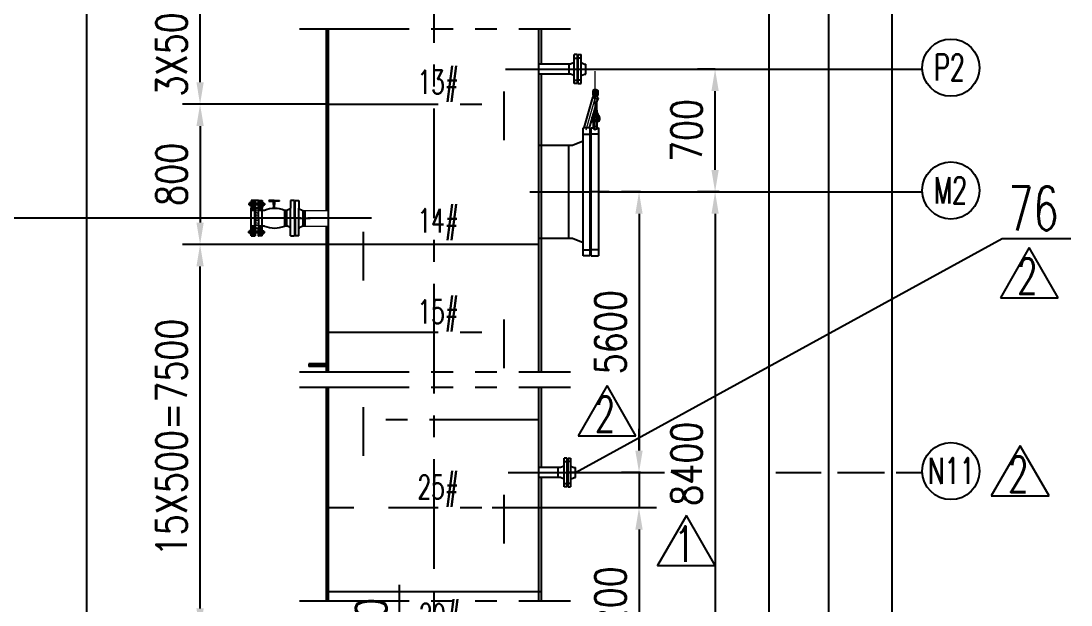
# Model space of a CAD drawing. Header units: millimetres. Extents: x -1250 to 28450, y -500 to 41550.
# Drawn here: x 2569 to 8557, y 27654 to 30983 of the extents above; entities that cross this region are included whole.
import ezdxf

# ---------------------------------------------------------------- set-up
doc = ezdxf.new("R2010")
doc.units = ezdxf.units.MM
doc.header["$LTSCALE"] = 500
for name, pattern in [('CENTER', [2, 1.25, -0.25, 0.25, -0.25]), ('CENTER2', [1.125, 0.75, -0.125, 0.125, -0.125]), ('PHANTOM', [2.5, 1.25, -0.25, 0.25, -0.25, 0.25, -0.25])]:
    doc.linetypes.add(name, pattern=pattern)
for name, color, linetype in [('1轮廓实线层', 7, 'Continuous'), ('2细线层', 4, 'Continuous'), ('3中心线层', 1, 'CENTER'), ('6文字层', 3, 'Continuous'), ('7粗实线', 7, 'Continuous'), ('9双点划线层', 6, 'PHANTOM'), ('点划线', 1, 'CENTER2')]:
    doc.layers.add(name, color=color, linetype=linetype)
doc.layers.add('中心线', color=1, linetype='CENTER', lineweight=18)
doc.styles.add('PC_TEXTSTYLE', font='romans.shx', dxfattribs={"width": 0.67, "bigfont": 'hzfs.shx'})
doc.styles.add('TH_GBDIM', font='romans.shx', dxfattribs={"width": 0.8, "bigfont": 'gbcbig.shx'})
doc.styles.add('THXuHaoStyle', font='txt.shx', dxfattribs={"width": 0.8, "bigfont": 'hzfs.shx'})
doc.dimstyles.new('TH_GBDIM', dxfattribs={"dimscale": 50, "dimtxt": 3.5, "dimasz": 2.5, "dimexe": 2, "dimexo": 0, "dimgap": 1.5, "dimtad": 1, "dimdec": 1, "dimzin": 0, "dimdsep": 46, "dimtxsty": 'TH_GBDIM', "dimcen": 2.5, "dimclrd": 130, "dimclre": 130, "dimclrt": 3, "dimadec": 0, "dimazin": 0, "dimtfac": 0.714286, "dimtdec": 1, "dimtmove": 0, "dimatfit": 3, "dimfxl": 1, "dimtzin": 0, "dimlwd": -1, "dimlwe": -1, "dimarcsym": 0})

# ---------------------------------------------------------------- blocks, each defined once
blk = doc.blocks.new('*D28')
at = {"layer": '2细线层', "color": 130}
for p, q in [((4310.5, 30508.9), (3490, 30508.9)), ((3590, 30383.9), (3590, 29833.9)), ((5522.8, 29708.9), (3490, 29708.9))]:
    blk.add_line(p, q, dxfattribs=at)
for points in [[(3569.2, 30383.9), (3610.9, 30383.9), (3590, 30508.9)], [(3569.2, 29833.9), (3610.9, 29833.9), (3590, 29708.9)]]:
    blk.add_solid(points, dxfattribs=at)
at = {"layer": 'Defpoints', "color": 0}
for p in [(4310.5, 30508.9), (3590, 29708.9), (5522.8, 29708.9)]:
    blk.add_point(p, dxfattribs=at)
at = {"layer": '2细线层', "color": 3, "insert": (3427.5, 30108.9), "char_height": 175, "attachment_point": 5, "rotation": 90, "style": 'TH_GBDIM'}
blk.add_mtext('800{}{}', dxfattribs=at)
blk = doc.blocks.new('*D44')
at = {"layer": '2细线层', "color": 130}
for p, q in [((4210.8, 33432.6), (2844.3, 33432.6)), ((2944.3, 11178.6), (2944.3, 33307.6)), ((3044.3, 11053.6), (2844.3, 11053.6))]:
    blk.add_line(p, q, dxfattribs=at)
for points in [[(2923.5, 33307.6), (2965.1, 33307.6), (2944.3, 33432.6)], [(2923.5, 11178.6), (2965.1, 11178.6), (2944.3, 11053.6)]]:
    blk.add_solid(points, dxfattribs=at)
at = {"layer": 'Defpoints', "color": 0}
for p in [(2944.3, 33432.6), (4210.8, 33432.6), (3044.3, 11053.6)]:
    blk.add_point(p, dxfattribs=at)
at = {"layer": '2细线层', "color": 3, "insert": (2781.8, 22243.1), "char_height": 175, "attachment_point": 5, "rotation": 90, "style": 'TH_GBDIM'}
blk.add_mtext('5x6000=30000{}{}', dxfattribs=at)
blk = doc.blocks.new('*D47')
at = {"layer": '2细线层', "color": 130}
for p, q in [((6550.7, 30008.9), (6427.1, 30008.9)), ((6527.1, 29883.9), (6527.1, 27033.9)), ((6787.8, 26908.9), (6427.1, 26908.9))]:
    blk.add_line(p, q, dxfattribs=at)
for points in [[(6506.3, 29883.9), (6547.9, 29883.9), (6527.1, 30008.9)], [(6506.3, 27033.9), (6547.9, 27033.9), (6527.1, 26908.9)]]:
    blk.add_solid(points, dxfattribs=at)
at = {"layer": 'Defpoints', "color": 0}
for p in [(6550.7, 30008.9), (6527.1, 26908.9), (6787.8, 26908.9)]:
    blk.add_point(p, dxfattribs=at)
at = {"layer": '2细线层', "color": 3, "insert": (6364.6, 28458.9), "char_height": 175, "attachment_point": 5, "rotation": 90, "style": 'TH_GBDIM'}
blk.add_mtext('8400{}{}', dxfattribs=at)
blk = doc.blocks.new('*D53')
at = {"layer": '2细线层', "color": 130}
for p, q in [((7007.2, 36570.7), (7275.8, 36570.7)), ((7175.8, 6461.6), (7175.8, 36445.7)), ((6924.6, 6336.6), (7275.8, 6336.6))]:
    blk.add_line(p, q, dxfattribs=at)
for points in [[(7155, 36445.7), (7196.7, 36445.7), (7175.8, 36570.7)], [(7155, 6461.6), (7196.7, 6461.6), (7175.8, 6336.6)]]:
    blk.add_solid(points, dxfattribs=at)
at = {"layer": 'Defpoints', "color": 0}
for p in [(7007.2, 36570.7), (7175.8, 36570.7), (6924.6, 6336.6)]:
    blk.add_point(p, dxfattribs=at)
at = {"layer": '2细线层', "color": 3, "insert": (7013.3, 21453.7), "char_height": 175, "attachment_point": 5, "rotation": 90, "style": 'TH_GBDIM'}
blk.add_mtext('37200{}{}', dxfattribs=at)
blk = doc.blocks.new('*D54')
at = {"layer": '2细线层', "color": 130}
for p, q in [((6934.6, 36570.7), (7636.4, 36570.7)), ((7536.4, 2661.6), (7536.4, 36445.7)), ((6635.1, 2536.6), (7636.4, 2536.6))]:
    blk.add_line(p, q, dxfattribs=at)
for points in [[(7515.6, 36445.7), (7557.3, 36445.7), (7536.4, 36570.7)], [(7515.6, 2661.6), (7557.3, 2661.6), (7536.4, 2536.6)]]:
    blk.add_solid(points, dxfattribs=at)
at = {"layer": 'Defpoints', "color": 0}
for p in [(6934.6, 36570.7), (7536.4, 36570.7), (6635.1, 2536.6)]:
    blk.add_point(p, dxfattribs=at)
at = {"layer": '2细线层', "color": 3, "insert": (7373.9, 19553.7), "char_height": 175, "attachment_point": 5, "rotation": 90, "style": 'TH_GBDIM'}
blk.add_mtext('~41537{}{}', dxfattribs=at)
blk = doc.blocks.new('*D81')
at = {"layer": '2细线层', "color": 130}
for p, q in [((6834.6, 34100.6), (6734.6, 34100.6)), ((6834.6, 18361.6), (6834.6, 33975.6)), ((6834.6, 18236.6), (6734.6, 18236.6))]:
    blk.add_line(p, q, dxfattribs=at)
for points in [[(6813.8, 33975.6), (6855.5, 33975.6), (6834.6, 34100.6)], [(6813.8, 18361.6), (6855.5, 18361.6), (6834.6, 18236.6)]]:
    blk.add_solid(points, dxfattribs=at)
at = {"layer": 'Defpoints', "color": 0}
for p in [(6834.6, 34100.6), (6834.6, 34100.6), (6834.6, 18236.6)]:
    blk.add_point(p, dxfattribs=at)
at = {"layer": '2细线层', "color": 3, "insert": (6672.1, 26168.6), "char_height": 175, "attachment_point": 5, "rotation": 90, "style": 'TH_GBDIM'}
blk.add_mtext('22685{}{}', dxfattribs=at)
blk = doc.blocks.new('*D89')
at = {"layer": '2细线层', "color": 130}
for p, q in [((6527.1, 30708.9), (6427.1, 30708.9)), ((6527.1, 30133.9), (6527.1, 30583.9)), ((6527.1, 30008.9), (6427.1, 30008.9))]:
    blk.add_line(p, q, dxfattribs=at)
for points in [[(6506.3, 30583.9), (6547.9, 30583.9), (6527.1, 30708.9)], [(6506.3, 30133.9), (6547.9, 30133.9), (6527.1, 30008.9)]]:
    blk.add_solid(points, dxfattribs=at)
at = {"layer": 'Defpoints', "color": 0}
for p in [(6527.1, 30708.9), (6527.1, 30708.9), (6527.1, 30008.9)]:
    blk.add_point(p, dxfattribs=at)
at = {"layer": '2细线层', "color": 3, "insert": (6364.6, 30358.9), "char_height": 175, "attachment_point": 5, "rotation": 90, "style": 'TH_GBDIM'}
blk.add_mtext('700{}{}', dxfattribs=at)
blk = doc.blocks.new('*D92')
at = {"layer": '2细线层', "color": 130}
for p, q in [((4521.6, 31832.2), (3490, 31832.2)), ((3590, 30633.9), (3590, 31707.2)), ((3900.3, 30508.9), (3490, 30508.9))]:
    blk.add_line(p, q, dxfattribs=at)
for points in [[(3569.2, 31707.2), (3610.9, 31707.2), (3590, 31832.2)], [(3569.2, 30633.9), (3610.9, 30633.9), (3590, 30508.9)]]:
    blk.add_solid(points, dxfattribs=at)
at = {"layer": 'Defpoints', "color": 0}
for p in [(3590, 31832.2), (4521.6, 31832.2), (3900.3, 30508.9)]:
    blk.add_point(p, dxfattribs=at)
at = {"layer": '2细线层', "color": 3, "insert": (3427.5, 31170.5), "char_height": 175, "attachment_point": 5, "rotation": 90, "style": 'TH_GBDIM'}
blk.add_mtext('3X500=1500{}{}', dxfattribs=at)
blk = doc.blocks.new('*D95')
at = {"layer": '2细线层', "color": 130}
for p, q in [((4728.3, 27133.9), (4728.3, 27768.9)), ((4375.1, 27008.9), (4828.3, 27008.9)), ((4728.3, 26708.9), (4728.3, 27008.9)), ((4613.4, 26708.9), (4828.3, 26708.9)), ((4728.3, 26583.9), (4728.3, 26458.9))]:
    blk.add_line(p, q, dxfattribs=at)
for points in [[(4707.5, 27133.9), (4749.2, 27133.9), (4728.3, 27008.9)], [(4707.5, 26583.9), (4749.2, 26583.9), (4728.3, 26708.9)]]:
    blk.add_solid(points, dxfattribs=at)
at = {"layer": 'Defpoints', "color": 0}
for p in [(4375.1, 27008.9), (4728.3, 27008.9), (4613.4, 26708.9)]:
    blk.add_point(p, dxfattribs=at)
at = {"layer": '2细线层', "color": 3, "insert": (4565.8, 27513.9), "char_height": 175, "attachment_point": 5, "rotation": 90, "style": 'TH_GBDIM'}
blk.add_mtext('300{}{}', dxfattribs=at)
blk = doc.blocks.new('*D96')
at = {"layer": '2细线层', "color": 130}
for p, q in [((3590, 29708.9), (3490, 29708.9)), ((3590, 27633.9), (3590, 29583.9)), ((3590, 27508.9), (3490, 27508.9))]:
    blk.add_line(p, q, dxfattribs=at)
for points in [[(3569.2, 29583.9), (3610.9, 29583.9), (3590, 29708.9)], [(3569.2, 27633.9), (3610.9, 27633.9), (3590, 27508.9)]]:
    blk.add_solid(points, dxfattribs=at)
at = {"layer": 'Defpoints', "color": 0}
for p in [(3590, 29708.9), (3590, 29708.9), (3590, 27508.9)]:
    blk.add_point(p, dxfattribs=at)
at = {"layer": '2细线层', "color": 3, "insert": (3427.5, 28608.9), "char_height": 175, "attachment_point": 5, "rotation": 90, "style": 'TH_GBDIM'}
blk.add_mtext('15X500=7500{}{}', dxfattribs=at)
blk = doc.blocks.new('*D105')
at = {"layer": '2细线层', "color": 130}
for p, q in [((6093.2, 28533.9), (6093.2, 28658.9)), ((5806.1, 28408.9), (6193.2, 28408.9)), ((6093.2, 28408.9), (6093.2, 28208.9)), ((5255.8, 28208.9), (6193.2, 28208.9)), ((6093.2, 28083.9), (6093.2, 27428.9))]:
    blk.add_line(p, q, dxfattribs=at)
for points in [[(6072.3, 28533.9), (6114, 28533.9), (6093.2, 28408.9)], [(6072.3, 28083.9), (6114, 28083.9), (6093.2, 28208.9)]]:
    blk.add_solid(points, dxfattribs=at)
at = {"layer": 'Defpoints', "color": 0}
for p in [(5806.1, 28408.9), (6093.2, 28408.9), (5255.8, 28208.9)]:
    blk.add_point(p, dxfattribs=at)
at = {"layer": '2细线层', "color": 3, "insert": (5930.7, 27693.9), "char_height": 175, "attachment_point": 5, "rotation": 90, "style": 'TH_GBDIM'}
blk.add_mtext('{200}{}{}', dxfattribs=at)
blk = doc.blocks.new('*D106')
at = {"layer": '2细线层', "color": 130}
for p, q in [((6101.4, 30008.9), (5993.2, 30008.9)), ((6093.2, 29883.9), (6093.2, 28533.9)), ((6101.4, 28408.9), (5993.2, 28408.9))]:
    blk.add_line(p, q, dxfattribs=at)
for points in [[(6072.3, 29883.9), (6114, 29883.9), (6093.2, 30008.9)], [(6072.3, 28533.9), (6114, 28533.9), (6093.2, 28408.9)]]:
    blk.add_solid(points, dxfattribs=at)
at = {"layer": 'Defpoints', "color": 0}
for p in [(6101.4, 30008.9), (6093.2, 28408.9), (6101.4, 28408.9)]:
    blk.add_point(p, dxfattribs=at)
at = {"layer": '2细线层', "color": 3, "insert": (5930.7, 29208.9), "char_height": 175, "attachment_point": 5, "rotation": 90, "style": 'TH_GBDIM'}
blk.add_mtext('{5600}{}{}', dxfattribs=at)

msp = doc.modelspace()

# ---------------------------------------------------------------- hatches: boundary and pattern name
at = {"layer": '7粗实线'}
h = msp.add_hatch(dxfattribs=at)
h.set_pattern_fill('ANSI31', color=4, scale=2, angle=90, style=0)
h.set_pattern_definition([(135, (39760.194, -22537.99), (-4.49012806, -4.49012806), [])])
h.paths.add_polyline_path([(3880.81, 29774.53), (3880.81, 29758.86), (3904.81, 29758.86), (3904.81, 29774.53)])
h.paths.add_polyline_path([(3882.14, 29814.36), (3880.81, 29813.45), (3880.81, 29800.86), (3880.81, 29783.2), (3904.81, 29783.2), (3904.81, 29798.36), (3902.81, 29798.36), (3902.81, 29814.36)])
h.paths.add_polyline_path([(3880.81, 29934.53), (3880.81, 29916.86), (3880.81, 29904.28), (3882.14, 29903.36), (3902.81, 29903.36), (3902.81, 29919.36), (3904.81, 29919.36), (3904.81, 29934.53)])
h.paths.add_polyline_path([(3880.81, 29958.86), (3880.81, 29943.2), (3904.81, 29943.2), (3904.81, 29958.86)])
h.paths.add_polyline_path([(3931.61, 29782.86), (3944.81, 29782.86), (3944.81, 29814.36), (3922.81, 29814.36), (3922.81, 29798.36), (3920.81, 29798.36), (3920.81, 29783.21), (3931.3, 29783.21)])
h.paths.add_polyline_path([(3944.81, 29774.86), (3931.61, 29774.86), (3931.31, 29774.52), (3920.81, 29774.52), (3920.81, 29758.86), (3944.81, 29758.86)])
h.paths.add_polyline_path([(3931.63, 29942.86), (3944.81, 29942.86), (3944.81, 29958.86), (3920.81, 29958.86), (3920.81, 29943.29), (3931.25, 29943.29)])
h.paths.add_polyline_path([(3944.81, 29934.86), (3931.76, 29934.86), (3931.3, 29934.33), (3920.81, 29934.33), (3920.81, 29919.36), (3922.81, 29919.36), (3922.81, 29903.36), (3944.81, 29903.36)])
h = msp.add_hatch(dxfattribs=at)
h.set_pattern_fill('GRASS', color=4, scale=0.4, angle=90, style=0)
h.set_pattern_definition([(180, (32306.664, -14825.313), (-7.1842, -7.1842), [1.905, -12.4634]), (135, (32306.664, -14825.313), (-7.1842049, -7.1842049), [1.905, -8.255]), (225, (32306.664, -14825.313), (7.1842049, -7.1842049), [1.905, -8.255])])
h.paths.add_polyline_path([(3901.39, 29858.58), (3901.39, 29799.02), (3921.39, 29799.02), (3921.39, 29858.58)])
h.paths.add_polyline_path([(3901.39, 29917.76), (3901.39, 29858.58), (3921.39, 29858.58), (3921.39, 29917.76)])

# ---------------------------------------------------------------- linework, layer by layer
for p, q in [((4310.47, 29903.36), (4310.51, 30939.28)), ((4322.78, 28983.16), (4322.78, 30939.28)), ((5522.78, 28983.16), (5522.78, 30939.28)), ((5535.15, 30939.28), (5535.17, 30764.42)), ((5694.78, 30737.36), (5522.78, 30737.36)), ((5535.17, 30764.42), (5535.17, 30737.36)), ((5694.78, 30680.36), (5522.78, 30680.36)), ((5535.18, 30680.36), (5535.33, 28983.16)), ((5693.78, 30273.86), (5522.78, 30273.86)), ((4310.38, 28983.16), (4310.46, 29814.36)), ((5693.78, 29743.86), (5522.78, 29743.86)), ((4310.38, 29029.15), (4210.38, 29029.15)), ((4210.38, 29029.15), (4210.38, 29013.15)), ((4310.38, 29013.15), (4210.38, 29013.15)), ((4310.25, 27678.23), (4310.37, 28895.34)), ((4322.78, 27678.23), (4322.78, 28895.34)), ((5522.78, 27678.23), (5522.78, 28895.34)), ((5535.34, 28895.34), (5535.38, 28437.36)), ((5637.78, 28437.36), (5522.78, 28437.36)), ((5633.03, 28380.36), (5633.03, 28437.36)), ((5637.78, 28380.36), (5522.78, 28380.36)), ((5535.39, 28380.36), (5535.45, 27678.23)), ((4310.22, 27678.23), (4310.26, 28108.18)), ((4322.78, 27678.23), (4322.78, 28108.18))]:
    msp.add_line(p, q)
for centre in [(7871.78, 30717.14), (7871.78, 30017.14), (7871.78, 28417.14)]:
    msp.add_circle(centre, 163.02)
at = {"layer": '1轮廓实线层'}
for p, q in [((5722.78, 30626.36), (5722.78, 30791.36)), ((5740.78, 30791.36), (5722.78, 30791.36)), ((5740.78, 30791.36), (5740.78, 30626.36)), ((5744.78, 30791.36), (5744.78, 30626.36)), ((5744.78, 30791.36), (5762.78, 30791.36)), ((5762.78, 30626.36), (5762.78, 30791.36)), ((5694.78, 30680.36), (5694.78, 30737.36)), ((5702.78, 30737.36), (5694.78, 30737.36)), ((5722.78, 30745.86), (5702.78, 30737.36)), ((5742.78, 30758.36), (5740.78, 30758.36)), ((5742.78, 30659.36), (5742.78, 30758.36)), ((5742.78, 30659.36), (5742.78, 30758.36)), ((5742.78, 30758.36), (5744.78, 30758.36)), ((5762.78, 30745.86), (5782.78, 30737.36)), ((5782.78, 30737.36), (5790.78, 30737.36)), ((5790.78, 30680.36), (5790.78, 30737.36)), ((5702.78, 30680.36), (5694.78, 30680.36)), ((5722.78, 30671.86), (5702.78, 30680.36)), ((5742.78, 30659.36), (5740.78, 30659.36)), ((5742.78, 30659.36), (5744.78, 30659.36)), ((5762.78, 30671.86), (5782.78, 30680.36)), ((5782.78, 30680.36), (5790.78, 30680.36)), ((5740.78, 30626.36), (5722.78, 30626.36)), ((5744.78, 30626.36), (5762.78, 30626.36)), ((5779.96, 30373.86), (5829.35, 30547.96)), ((5811.14, 30373.86), (5858.21, 30539.77)), ((5828.98, 30561.23), (5828.98, 30558.87)), ((5843.78, 30561.23), (5828.98, 30561.23)), ((5828.98, 30558.87), (5858.58, 30558.86)), ((5831.66, 30587.96), (5829.93, 30586.96)), ((5829.93, 30586.96), (5829.93, 30576.43)), ((5831.66, 30575.43), (5829.93, 30576.43)), ((5831.66, 30574.32), (5829.93, 30573.33)), ((5829.93, 30573.33), (5829.93, 30562.79)), ((5831.66, 30561.8), (5829.93, 30562.79)), ((5833.66, 30574.86), (5833.67, 30574.86)), ((5833.67, 30588.49), (5853.92, 30588.49)), ((5833.67, 30574.86), (5853.92, 30574.86)), ((5835.78, 30558.86), (5835.78, 30556.55)), ((5836.99, 30592.86), (5835.79, 30591.66)), ((5835.79, 30591.66), (5851.79, 30591.66)), ((5835.79, 30591.66), (5835.79, 30588.49)), ((5836.86, 30573.33), (5836.5, 30573.69)), ((5836.71, 30557.09), (5836.71, 30558.86)), ((5836.86, 30586.96), (5836.86, 30576.29)), ((5836.86, 30573.33), (5836.86, 30562.65)), ((5836.99, 30592.86), (5850.59, 30592.86)), ((5836.99, 30592.86), (5836.99, 30588.49)), ((5843.78, 30561.23), (5858.58, 30561.23)), ((5850.59, 30592.86), (5851.79, 30591.66)), ((5850.59, 30592.86), (5850.59, 30588.49)), ((5850.72, 30586.96), (5850.72, 30576.29)), ((5850.72, 30573.33), (5850.72, 30562.65)), ((5851.78, 30558.86), (5851.78, 30556.55)), ((5851.78, 30556.55), (5851.78, 30558.86)), ((5851.79, 30591.66), (5851.79, 30588.49)), ((5855.92, 30587.96), (5857.64, 30586.96)), ((5855.92, 30575.43), (5857.64, 30576.43)), ((5855.92, 30574.32), (5857.64, 30573.33)), ((5855.92, 30561.8), (5857.64, 30562.79)), ((5857.64, 30586.96), (5857.64, 30576.43)), ((5857.64, 30573.33), (5857.64, 30562.79)), ((5858.58, 30561.23), (5858.58, 30558.86)), ((5851.78, 30474.16), (5851.78, 30517.1)), ((5833.79, 30373.86), (5833.79, 30428.86)), ((5840.29, 30438.23), (5834.7, 30453.23)), ((5853.77, 30373.86), (5853.77, 30428.86)), ((5774.78, 29643.86), (5774.78, 30373.86)), ((5813.78, 30373.86), (5774.78, 30373.86)), ((5813.78, 29643.86), (5813.78, 30373.86)), ((5819.78, 29643.86), (5819.78, 30373.86)), ((5819.78, 30373.86), (5833.79, 30373.86)), ((5853.77, 30373.86), (5862.78, 30373.86)), ((5862.78, 30373.86), (5862.78, 29643.86)), ((5774.78, 30298.86), (5713.78, 30273.86)), ((5818.78, 30313.36), (5813.78, 30313.36)), ((5818.78, 29704.36), (5818.78, 30313.36)), ((5713.78, 30273.86), (5693.78, 30273.86)), ((5693.78, 29743.86), (5693.78, 30273.86)), ((5814.78, 30296.86), (5814.78, 29720.86)), ((5818.78, 30296.86), (5814.78, 30296.86)), ((5814.78, 30296.36), (5814.78, 29721.36)), ((5814.78, 30296.36), (5819.78, 30296.36)), ((5713.78, 29743.86), (5693.78, 29743.86)), ((5774.78, 29718.86), (5713.78, 29743.86)), ((5818.78, 29704.36), (5813.78, 29704.36)), ((5814.78, 29721.36), (5819.78, 29721.36)), ((5818.78, 29720.86), (5814.78, 29720.86)), ((5813.78, 29643.86), (5774.78, 29643.86)), ((5819.78, 29643.86), (5862.78, 29643.86)), ((5665.78, 28445.86), (5645.78, 28437.36)), ((5681.78, 28491.36), (5665.78, 28491.36)), ((5665.78, 28326.36), (5665.78, 28491.36)), ((5681.78, 28491.36), (5681.78, 28326.36)), ((5685.78, 28458.36), (5681.78, 28458.36)), ((5682.78, 28364.86), (5682.78, 28452.86)), ((5685.78, 28452.86), (5682.78, 28452.86)), ((5682.78, 28452.36), (5686.78, 28452.36)), ((5682.78, 28365.36), (5682.78, 28452.36)), ((5685.78, 28458.36), (5685.78, 28359.36)), ((5686.78, 28491.36), (5686.78, 28326.36)), ((5686.78, 28491.36), (5702.78, 28491.36)), ((5702.78, 28491.36), (5702.78, 28326.36)), ((5702.78, 28445.86), (5722.78, 28437.36)), ((5645.78, 28437.36), (5637.78, 28437.36)), ((5722.78, 28437.36), (5730.78, 28437.36)), ((5730.78, 28380.36), (5730.78, 28437.36)), ((5645.78, 28380.36), (5637.78, 28380.36)), ((5665.78, 28371.86), (5645.78, 28380.36)), ((5681.78, 28326.36), (5665.78, 28326.36)), ((5685.78, 28359.36), (5681.78, 28359.36)), ((5682.78, 28365.36), (5686.78, 28365.36)), ((5685.78, 28364.86), (5682.78, 28364.86)), ((5686.78, 28326.36), (5702.78, 28326.36)), ((5702.78, 28371.86), (5722.78, 28380.36)), ((5722.78, 28380.36), (5730.78, 28380.36)), ((4310.25, 27731.13), (5535.45, 27731.24))]:
    msp.add_line(p, q, dxfattribs=at)
for centre in [(5843.78, 30428.86), (5843.78, 30373.73)]:
    msp.add_circle(centre, 9.99, dxfattribs=at)
for centre, radius, start, end in [((5843.78, 30543.86), 15, 344.160415, 164.160415), ((5833.66, 30584.49), 4, 90, 120), ((5833.66, 30578.89), 4, 240, 270), ((5833.66, 30570.86), 4, 90, 120), ((5833.66, 30565.26), 4, 240, 270), ((5833.67, 30584.49), 4, 37.095357, 90), ((5833.67, 30578.89), 4, 270, 322.904643), ((5833.67, 30570.86), 4, 45, 90), ((5833.67, 30565.26), 4, 270, 322.904643), ((5843.73, 30571.28), 17.25, 66.098528, 113.456969), ((5843.73, 30592.11), 17.25, 246.543031, 293.901472), ((5843.73, 30557.64), 17.25, 66.098528, 113.456969), ((5843.73, 30578.48), 17.25, 246.543031, 293.901472), ((5853.91, 30584.49), 4, 90, 142.904643), ((5853.91, 30578.89), 4, 217.095357, 270), ((5853.91, 30570.86), 4, 90, 142.904643), ((5853.91, 30565.26), 4, 217.095357, 270), ((5853.92, 30584.49), 4, 60, 90), ((5853.92, 30578.89), 4, 270, 300), ((5853.92, 30570.86), 4, 60, 90), ((5853.92, 30565.26), 4, 270, 300), ((5843.78, 30428.86), 26, 110.443813, 113.235129), ((5843.78, 30428.86), 10, 110.443813, 43.341758), ((5891.78, 30474.16), 56, 190.463389, 223.341758), ((5891.78, 30474.16), 40, 180, 223.341758), ((5843.78, 30428.86), 26, 292.587474, 43.341758), ((5843.78, 30428.86), 26, 215.085702, 247.412526)]:
    msp.add_arc(centre, radius, start, end, dxfattribs=at)
at = {"layer": '2细线层'}
for p, q in [((5790.78, 30708.86), (7708.97, 30708.86)), ((5866.54, 30008.86), (7708.97, 30008.86)), ((4164.78, 29858.86), (2136.59, 29858.86)), ((5730.78, 28408.86), (8164.67, 29743.83)), ((8164.67, 29743.83), (8556.67, 29743.83)), ((5735.78, 28408.86), (6237.61, 28408.86)), ((6873.94, 28408.86), (7132.8, 28408.86)), ((7224.27, 28408.86), (7492.87, 28408.86)), ((7559.74, 28408.86), (7708.97, 28408.86))]:
    msp.add_line(p, q, dxfattribs=at)
msp.add_lwpolyline([(6363.14, 28164.08), (6198.02, 27878.08), (6528.26, 27878.08)], close=True, dxfattribs=at)
at = {"layer": '3中心线层'}
for p, q in [((4922.78, 35484.64), (4922.78, 19502.88)), ((5717.78, 30771.36), (5747.78, 30771.36)), ((5767.78, 30771.36), (5737.78, 30771.36)), ((5332.78, 30708.86), (5742.78, 30708.86)), ((5522.78, 30708.86), (5805.75, 30708.86)), ((5717.78, 30646.36), (5747.78, 30646.36)), ((5767.78, 30646.36), (5737.78, 30646.36)), ((5769.78, 30338.86), (5823.78, 30338.86)), ((5867.78, 30338.86), (5809.78, 30338.86)), ((5470.48, 30008.86), (5823.78, 30008.86)), ((5923.3, 30008.86), (5809.78, 30008.86)), ((4159.78, 29858.86), (4217.78, 29858.86)), ((4262.78, 29858.86), (4204.78, 29858.86)), ((4567.78, 29858.86), (4212.78, 29858.86)), ((5769.78, 29678.86), (5823.78, 29678.86)), ((5867.78, 29678.86), (5809.78, 29678.86)), ((4310.38, 29021.15), (4210.38, 29021.15)), ((5660.78, 28471.36), (5690.78, 28471.36)), ((5707.78, 28471.36), (5677.78, 28471.36)), ((5347.76, 28408.86), (5806.13, 28408.86)), ((5632.78, 28408.86), (5690.78, 28408.86)), ((5735.78, 28408.86), (5677.78, 28408.86)), ((5660.78, 28346.36), (5690.78, 28346.36)), ((5707.78, 28346.36), (5677.78, 28346.36))]:
    msp.add_line(p, q, dxfattribs=at)
for points in [[(8318.84, 29691.17), (8153.72, 29405.17), (8483.96, 29405.17)], [(5910.88, 28904.55), (5745.76, 28618.55), (6076, 28618.55)], [(8267.16, 28561.52), (8102.04, 28275.52), (8432.29, 28275.52)]]:
    msp.add_lwpolyline(points, close=True, dxfattribs=at)
at = {"layer": '7粗实线'}
for p, q in [((3871.91, 29942.43), (3868.78, 29942.43)), ((3868.78, 29942.43), (3868.78, 29935.29)), ((3878.01, 29946.08), (3871.91, 29946.08)), ((3871.91, 29946.08), (3871.91, 29931.57)), ((3878.01, 29942.86), (3871.91, 29942.86)), ((3880.81, 29947.17), (3878.01, 29947.17)), ((3878.01, 29947.17), (3878.01, 29930.56)), ((3922.81, 29958.86), (3880.81, 29958.86)), ((3880.81, 29958.86), (3880.81, 29916.86)), ((3904.81, 29943.2), (3880.81, 29943.2)), ((3944.81, 29942.86), (3880.81, 29942.86)), ((3904.81, 29958.86), (3904.81, 29919.36)), ((3920.81, 29958.86), (3920.81, 29919.36)), ((3920.81, 29943.2), (3944.81, 29943.2)), ((3922.81, 29958.86), (3944.81, 29958.86)), ((3944.81, 29958.86), (3944.81, 29916.86)), ((3944.81, 29947.17), (3947.61, 29947.17)), ((3947.61, 29947.17), (3947.61, 29930.56)), ((3947.61, 29946.08), (3953.71, 29946.08)), ((3947.61, 29942.86), (3953.71, 29942.86)), ((3953.71, 29946.08), (3953.71, 29931.57)), ((3953.71, 29942.43), (3956.84, 29942.43)), ((3956.84, 29942.43), (3956.84, 29935.29)), ((4012.4, 29959.24), (3982.4, 29959.24)), ((3982.4, 29959.24), (3982.4, 29955.2)), ((4012.4, 29955.84), (3982.4, 29959.24)), ((3982.4, 29955.2), (4005.49, 29955.2)), ((4010.24, 29917.85), (4008.49, 29952.36)), ((4012.4, 29959.24), (4042.4, 29959.24)), ((4012.4, 29955.84), (4042.4, 29959.24)), ((4012.4, 29955.2), (4012.4, 29955.84)), ((4012.4, 29914.91), (4012.4, 29955.2)), ((4014.52, 29917.48), (4016.26, 29952.35)), ((4029.8, 29955.2), (4019.25, 29955.2)), ((4042.4, 29955.2), (4029.8, 29955.2)), ((4042.4, 29955.2), (4042.4, 29959.24)), ((4127.85, 29958.86), (4105.85, 29958.86)), ((4105.85, 29958.86), (4105.85, 29916.86)), ((4127.85, 29858.86), (4127.85, 29958.86)), ((4131.85, 29858.86), (4131.85, 29958.86)), ((4131.85, 29958.86), (4153.85, 29958.86)), ((4153.85, 29958.86), (4153.85, 29916.86)), ((3871.91, 29935.29), (3868.78, 29935.29)), ((3878.01, 29934.86), (3871.91, 29934.86)), ((3878.01, 29931.57), (3871.91, 29931.57)), ((3880.81, 29930.56), (3878.01, 29930.56)), ((3944.81, 29934.86), (3880.81, 29934.86)), ((3904.81, 29934.53), (3880.81, 29934.53)), ((3880.81, 29904.28), (3880.81, 29916.86)), ((3882.14, 29903.36), (3880.81, 29904.28)), ((3880.81, 29813.45), (3880.81, 29904.28)), ((3902.81, 29903.36), (3882.14, 29903.36)), ((3882.14, 29814.36), (3882.14, 29903.36)), ((3902.81, 29798.36), (3902.81, 29919.36)), ((3902.81, 29919.36), (3904.81, 29919.36)), ((3902.81, 29858.86), (3902.81, 29919.36)), ((3904.81, 29919.36), (3902.81, 29919.36)), ((3902.81, 29918.05), (3922.81, 29918.05)), ((3920.81, 29934.53), (3944.81, 29934.53)), ((3920.81, 29919.36), (3922.81, 29919.36)), ((3920.81, 29919.36), (3922.81, 29919.36)), ((3922.81, 29858.86), (3922.81, 29919.36)), ((3944.81, 29903.36), (3922.81, 29903.36)), ((3943.06, 29903.36), (3943.06, 29814.36)), ((3944.81, 29930.56), (3947.61, 29930.56)), ((3944.81, 29800.86), (3944.81, 29916.86)), ((3958.25, 29903.36), (3946.25, 29903.36)), ((3947.61, 29934.86), (3953.71, 29934.86)), ((3947.61, 29931.57), (3953.71, 29931.57)), ((3953.71, 29935.29), (3956.84, 29935.29)), ((4071.85, 29903.36), (4071.85, 29814.36)), ((4083.85, 29903.36), (4071.85, 29903.36)), ((4083.85, 29903.36), (4083.85, 29814.36)), ((4104.09, 29912.62), (4088.09, 29905.12)), ((4105.85, 29800.86), (4105.85, 29916.86)), ((4127.85, 29924.86), (4129.85, 29924.86)), ((4129.85, 29858.86), (4129.85, 29924.86)), ((4131.85, 29924.86), (4129.85, 29924.86)), ((4129.85, 29858.86), (4129.85, 29924.86)), ((4153.85, 29800.86), (4153.85, 29916.86)), ((4155.61, 29912.62), (4171.61, 29905.12)), ((4175.85, 29903.36), (4175.85, 29814.36)), ((4187.85, 29903.36), (4187.85, 29814.36)), ((3902.81, 29858.86), (3902.81, 29798.36)), ((3922.81, 29858.86), (3922.81, 29798.36)), ((4127.85, 29858.86), (4127.85, 29758.86)), ((4129.85, 29858.86), (4129.85, 29792.86)), ((4129.85, 29858.86), (4129.85, 29792.86)), ((4131.85, 29858.86), (4131.85, 29758.86)), ((3871.91, 29782.43), (3868.78, 29782.43)), ((3868.78, 29775.29), (3868.78, 29782.43)), ((3871.91, 29775.29), (3868.78, 29775.29)), ((3871.91, 29771.65), (3871.91, 29786.15)), ((3878.01, 29786.15), (3871.91, 29786.15)), ((3878.01, 29782.86), (3871.91, 29782.86)), ((3878.01, 29774.86), (3871.91, 29774.86)), ((3878.01, 29771.65), (3871.91, 29771.65)), ((3878.01, 29770.56), (3878.01, 29787.17)), ((3880.81, 29787.17), (3878.01, 29787.17)), ((3880.81, 29770.56), (3878.01, 29770.56)), ((3882.14, 29814.36), (3880.81, 29813.45)), ((3880.81, 29800.86), (3880.81, 29813.45)), ((3880.81, 29758.86), (3880.81, 29800.86)), ((3904.81, 29783.2), (3880.81, 29783.2)), ((3902.81, 29782.86), (3880.81, 29782.86)), ((3902.81, 29774.86), (3880.81, 29774.86)), ((3904.81, 29774.53), (3880.81, 29774.53)), ((3902.81, 29814.36), (3882.14, 29814.36)), ((3922.81, 29799.3), (3902.81, 29799.3)), ((3904.81, 29798.36), (3902.81, 29798.36)), ((3904.81, 29798.36), (3902.81, 29798.36)), ((3944.81, 29782.86), (3902.81, 29782.86)), ((3944.81, 29774.86), (3902.81, 29774.86)), ((3904.81, 29798.36), (3904.81, 29758.86)), ((3920.81, 29798.36), (3920.81, 29758.86)), ((3920.81, 29798.36), (3922.81, 29798.36)), ((3922.81, 29798.36), (3920.81, 29798.36)), ((3920.81, 29783.2), (3944.81, 29783.2)), ((3920.81, 29774.53), (3944.81, 29774.53)), ((3944.81, 29814.36), (3922.81, 29814.36)), ((3944.81, 29758.86), (3944.81, 29800.86)), ((3944.81, 29787.17), (3947.61, 29787.17)), ((3944.81, 29770.56), (3947.61, 29770.56)), ((3958.25, 29814.36), (3946.25, 29814.36)), ((3947.61, 29770.56), (3947.61, 29787.17)), ((3947.61, 29786.15), (3953.71, 29786.15)), ((3947.61, 29782.86), (3953.71, 29782.86)), ((3947.61, 29774.86), (3953.71, 29774.86)), ((3947.61, 29771.65), (3953.71, 29771.65)), ((3953.71, 29771.65), (3953.71, 29786.15)), ((3953.71, 29782.43), (3956.84, 29782.43)), ((3953.71, 29775.29), (3956.84, 29775.29)), ((3956.84, 29775.29), (3956.84, 29782.43)), ((4083.85, 29814.36), (4071.85, 29814.36)), ((4104.09, 29805.11), (4088.09, 29812.61)), ((4105.85, 29758.86), (4105.85, 29800.86)), ((4127.85, 29792.86), (4129.85, 29792.86)), ((4131.85, 29792.86), (4129.85, 29792.86)), ((4153.85, 29758.86), (4153.85, 29800.86)), ((4155.61, 29805.11), (4171.61, 29812.61)), ((3880.81, 29758.86), (3904.81, 29758.86)), ((3920.81, 29758.86), (3922.81, 29758.86)), ((3944.81, 29758.86), (3922.81, 29758.86)), ((4105.85, 29758.86), (4127.85, 29758.86)), ((4153.85, 29758.86), (4131.85, 29758.86))]:
    msp.add_line(p, q, dxfattribs=at)
for centre, radius, start, end in [((4005.49, 29952.2), 3, 2.900049, 90), ((4019.25, 29952.2), 3, 90, 177.142581), ((4015.05, 29769.71), 145.23, 66.975632, 113.024368), ((4002.25, 29921.45), 8.76, 309.369334, 335.72219), ((4022.32, 29921.45), 8.76, 206.990452, 228.740734), ((4083.85, 29909.36), 6, 270, 315), ((4099.85, 29916.86), 6, 315, 0), ((4159.85, 29916.86), 6, 180, 225), ((4175.85, 29909.36), 6, 225, 270), ((4015.05, 29948.02), 145.23, 246.975632, 293.024368), ((4083.85, 29808.36), 6, 45, 90), ((4099.85, 29800.86), 6, 0, 45), ((4159.85, 29800.86), 6, 135, 180), ((4175.85, 29808.36), 6, 90, 135)]:
    msp.add_arc(centre, radius, start, end, dxfattribs=at)
at = {"layer": '9双点划线层'}
for p, q in [((4158.01, 30939.28), (5702.74, 30939.28)), ((5324.86, 30303.43), (5324.86, 30581.33)), ((4322.78, 30508.86), (5324.86, 30508.86)), ((4521.57, 29503.43), (4521.57, 29781.33)), ((5523.65, 29708.86), (4521.57, 29708.86)), ((5324.86, 29003.43), (5324.86, 29281.33)), ((4322.78, 29208.86), (5324.86, 29208.86)), ((4158.01, 28983.16), (5702.74, 28983.16)), ((4158.01, 28895.34), (5702.74, 28895.34)), ((4521.57, 28503.43), (4521.57, 28781.33)), ((5523.65, 28708.86), (4521.57, 28708.86)), ((5324.86, 28003.43), (5324.86, 28281.33)), ((4322.78, 28208.86), (5324.86, 28208.86)), ((4158.01, 27678.23), (5702.74, 27678.23))]:
    msp.add_line(p, q, dxfattribs=at)
at = {"layer": '中心线'}
for p, q in [((5843.78, 30359.48), (5843.78, 30696.74)), ((5792.2, 30362.08), (5849.03, 30562.36))]:
    msp.add_line(p, q, dxfattribs=at)
at = {"layer": '中心线', "ltscale": 0.2}
for p, q in [((3960.71, 29938.86), (3863.91, 29938.86)), ((3960.71, 29778.86), (3863.91, 29778.86))]:
    msp.add_line(p, q, dxfattribs=at)
at = {"layer": '中心线', "color": 0, "linetype": 'ByBlock'}
for p, q in [((4175.85, 29903.36), (4322.78, 29903.36)), ((4175.85, 29814.36), (4322.78, 29814.36))]:
    msp.add_line(p, q, dxfattribs=at)
at = {"layer": '点划线'}
msp.add_line((5823.91, 30549.5), (5863.65, 30538.22), dxfattribs=at)
msp.add_circle((5843.78, 30428.86), 18, dxfattribs=at)
msp.add_arc((5891.78, 30474.16), 48, 180, 223.341758, dxfattribs=at)

# ---------------------------------------------------------------- texts
at = {"layer": '3中心线层', "style": 'PC_TEXTSTYLE', "width": 0.67}
for p in [(8249.65, 29426.74), (5841.69, 28640.12), (8197.97, 28297.08)]:
    msp.add_text('2', height=202.5, dxfattribs=at).set_placement(p)
at = {"layer": '6文字层'}
for s, height, style, width, p in [('P2', 150, 'PC_TEXTSTYLE', 0.67, (7775.03, 30643.54)), ('13#', 135, 'PC_TEXTSTYLE', 0.67, (4830.3, 30567.69)), ('M2', 150, 'PC_TEXTSTYLE', 0.67, (7775.03, 29943.54)), ('76', 250, 'THXuHaoStyle', 0.667, (8199.29, 29789.52)), ('14#', 135, 'PC_TEXTSTYLE', 0.67, (4830.3, 29777.73)), ('15#', 135, 'PC_TEXTSTYLE', 0.67, (4830.3, 29258.37)), ('N11', 150, 'PC_TEXTSTYLE', 0.67, (7740.64, 28343.54)), ('25#', 135, 'PC_TEXTSTYLE', 0.67, (4830.3, 28258.37)), ('1', 202.5, 'PC_TEXTSTYLE', 0.67, (6293.95, 27899.65)), ('29#', 135, 'PC_TEXTSTYLE', 0.67, (4837.87, 27526.35))]:
    msp.add_text(s, height=height, dxfattribs=dict(at, style=style, width=width)).set_placement(p)

# ---------------------------------------------------------------- dimensions: what is measured, and where the dimension line sits
at = {"layer": '2细线层'}
for base, p1, p2, text, override, picture, middle in [((7536.42, 36570.66), (6635.12, 2536.65), (6934.64, 36570.66), '~41537{}{}', {"dimgap": 1.5, "dimtad": 1, "dimjust": 0, "dimdec": 1, "dimlfac": 1, "dimse1": 0, "dimse2": 0, "dimsd1": 0, "dimsd2": 0}, '*D54', (7536.42, 19553.66)), ((3590.04, 31832.16), (3900.28, 30508.86), (4521.57, 31832.16), '3X500=1500{}{}', {"dimgap": 1.5, "dimtad": 1, "dimjust": 0, "dimdec": 1, "dimlfac": 1, "dimse1": 0, "dimse2": 0, "dimsd1": 0, "dimsd2": 0}, '*D92', (3590.04, 31170.51)), ((3590.04, 29708.86), (4310.53, 30508.86), (5522.78, 29708.86), '<>{}{}', {"dimgap": 1.5, "dimtad": 1, "dimjust": 0, "dimdec": 0, "dimlfac": 1, "dimse1": 0, "dimse2": 0, "dimsd1": 0, "dimsd2": 0}, '*D28', (3590.04, 30108.86)), ((6093.17, 28408.86), (5255.84, 28208.86), (5806.13, 28408.86), '{<>}{}{}', {"dimgap": 1.5, "dimtad": 1, "dimjust": 0, "dimdec": 0, "dimlfac": 1, "dimse1": 0, "dimse2": 0, "dimsd1": 0, "dimsd2": 0, "dimfxl": 1.5}, '*D105', (6093.17, 27693.86))]:
    dim = msp.add_linear_dim(base=base, p1=p1, p2=p2, angle=90, text=text, dimstyle='TH_GBDIM', override=override, dxfattribs=at)
    dim.commit()
    dim.dimension.update_dxf_attribs({"geometry": picture, "text_midpoint": middle, "dimtype": 160})
for base, p1, p2, text, override, picture, middle in [((7175.85, 36570.66), (6924.64, 6336.65), (7007.16, 36570.66), '37200{}{}', {"dimgap": 1.5, "dimtad": 1, "dimjust": 0, "dimdec": 1, "dimlfac": 1, "dimse1": 0, "dimse2": 0, "dimsd1": 0, "dimsd2": 0}, '*D53', (7013.35, 21453.66)), ((6834.64, 34100.57), (6834.64, 18236.65), (6834.64, 34100.57), '22685{}{}', {"dimgap": 1.5, "dimtad": 1, "dimjust": 0, "dimdec": 1, "dimlfac": 1, "dimse1": 0, "dimse2": 0, "dimsd1": 0, "dimsd2": 0}, '*D81', (6672.14, 26168.61)), ((2944.31, 33432.61), (3044.31, 11053.65), (4210.78, 33432.61), '5x6000=30000{}{}', {"dimgap": 1.5, "dimtad": 1, "dimjust": 0, "dimdec": 1, "dimlfac": 1, "dimse1": 0, "dimse2": 0, "dimsd1": 0, "dimsd2": 0}, '*D44', (2781.81, 22243.13)), ((6527.08, 30708.86), (6527.08, 30008.86), (6527.08, 30708.86), '<>{}{}', {"dimgap": 1.5, "dimtad": 1, "dimjust": 0, "dimdec": 0, "dimlfac": 1, "dimse1": 0, "dimse2": 0, "dimsd1": 0, "dimsd2": 0}, '*D89', (6364.58, 30358.86)), ((6093.17, 28408.86), (6101.35, 30008.86), (6101.35, 28408.86), '{5600}{}{}', {"dimgap": 1.5, "dimtad": 1, "dimjust": 0, "dimdec": 1, "dimlfac": 1, "dimse1": 0, "dimse2": 0, "dimsd1": 0, "dimsd2": 0, "dimfxl": 1.5}, '*D106', (5930.67, 29208.86)), ((6527.08, 26908.86), (6550.71, 30008.86), (6787.76, 26908.86), '8400{}{}', {"dimgap": 1.5, "dimtad": 1, "dimjust": 0, "dimdec": 0, "dimlfac": 1, "dimse1": 0, "dimse2": 0, "dimsd1": 0, "dimsd2": 0}, '*D47', (6364.58, 28458.86)), ((3590.04, 29708.86), (3590.04, 27508.86), (3590.04, 29708.86), '15X500=7500{}{}', {"dimgap": 1.5, "dimtad": 1, "dimjust": 0, "dimdec": 1, "dimlfac": 1, "dimse1": 0, "dimse2": 0, "dimsd1": 0, "dimsd2": 0}, '*D96', (3427.54, 28608.86)), ((4728.35, 27008.86), (4613.42, 26708.86), (4375.08, 27008.86), '<>{}{}', {"dimgap": 1.5, "dimtad": 1, "dimjust": 0, "dimdec": 0, "dimlfac": 1, "dimse1": 0, "dimse2": 0, "dimsd1": 0, "dimsd2": 0}, '*D95', (4565.85, 27513.86))]:
    dim = msp.add_linear_dim(base=base, p1=p1, p2=p2, angle=90, text=text, dimstyle='TH_GBDIM', override=override, dxfattribs=at)
    dim.commit()
    dim.dimension.update_dxf_attribs({"geometry": picture, "text_midpoint": middle})

# ---------------------------------------------------------------- next in the draw order: wipeouts: each hides what was drawn before it
msp.add_wipeout([(4663.35, 28001.77), (4468.35, 28001.77), (4468.35, 28381.77), (4663.35, 28381.77)]).dxf.layer = '1轮廓实线层'

doc.saveas('drawing.dxf')
